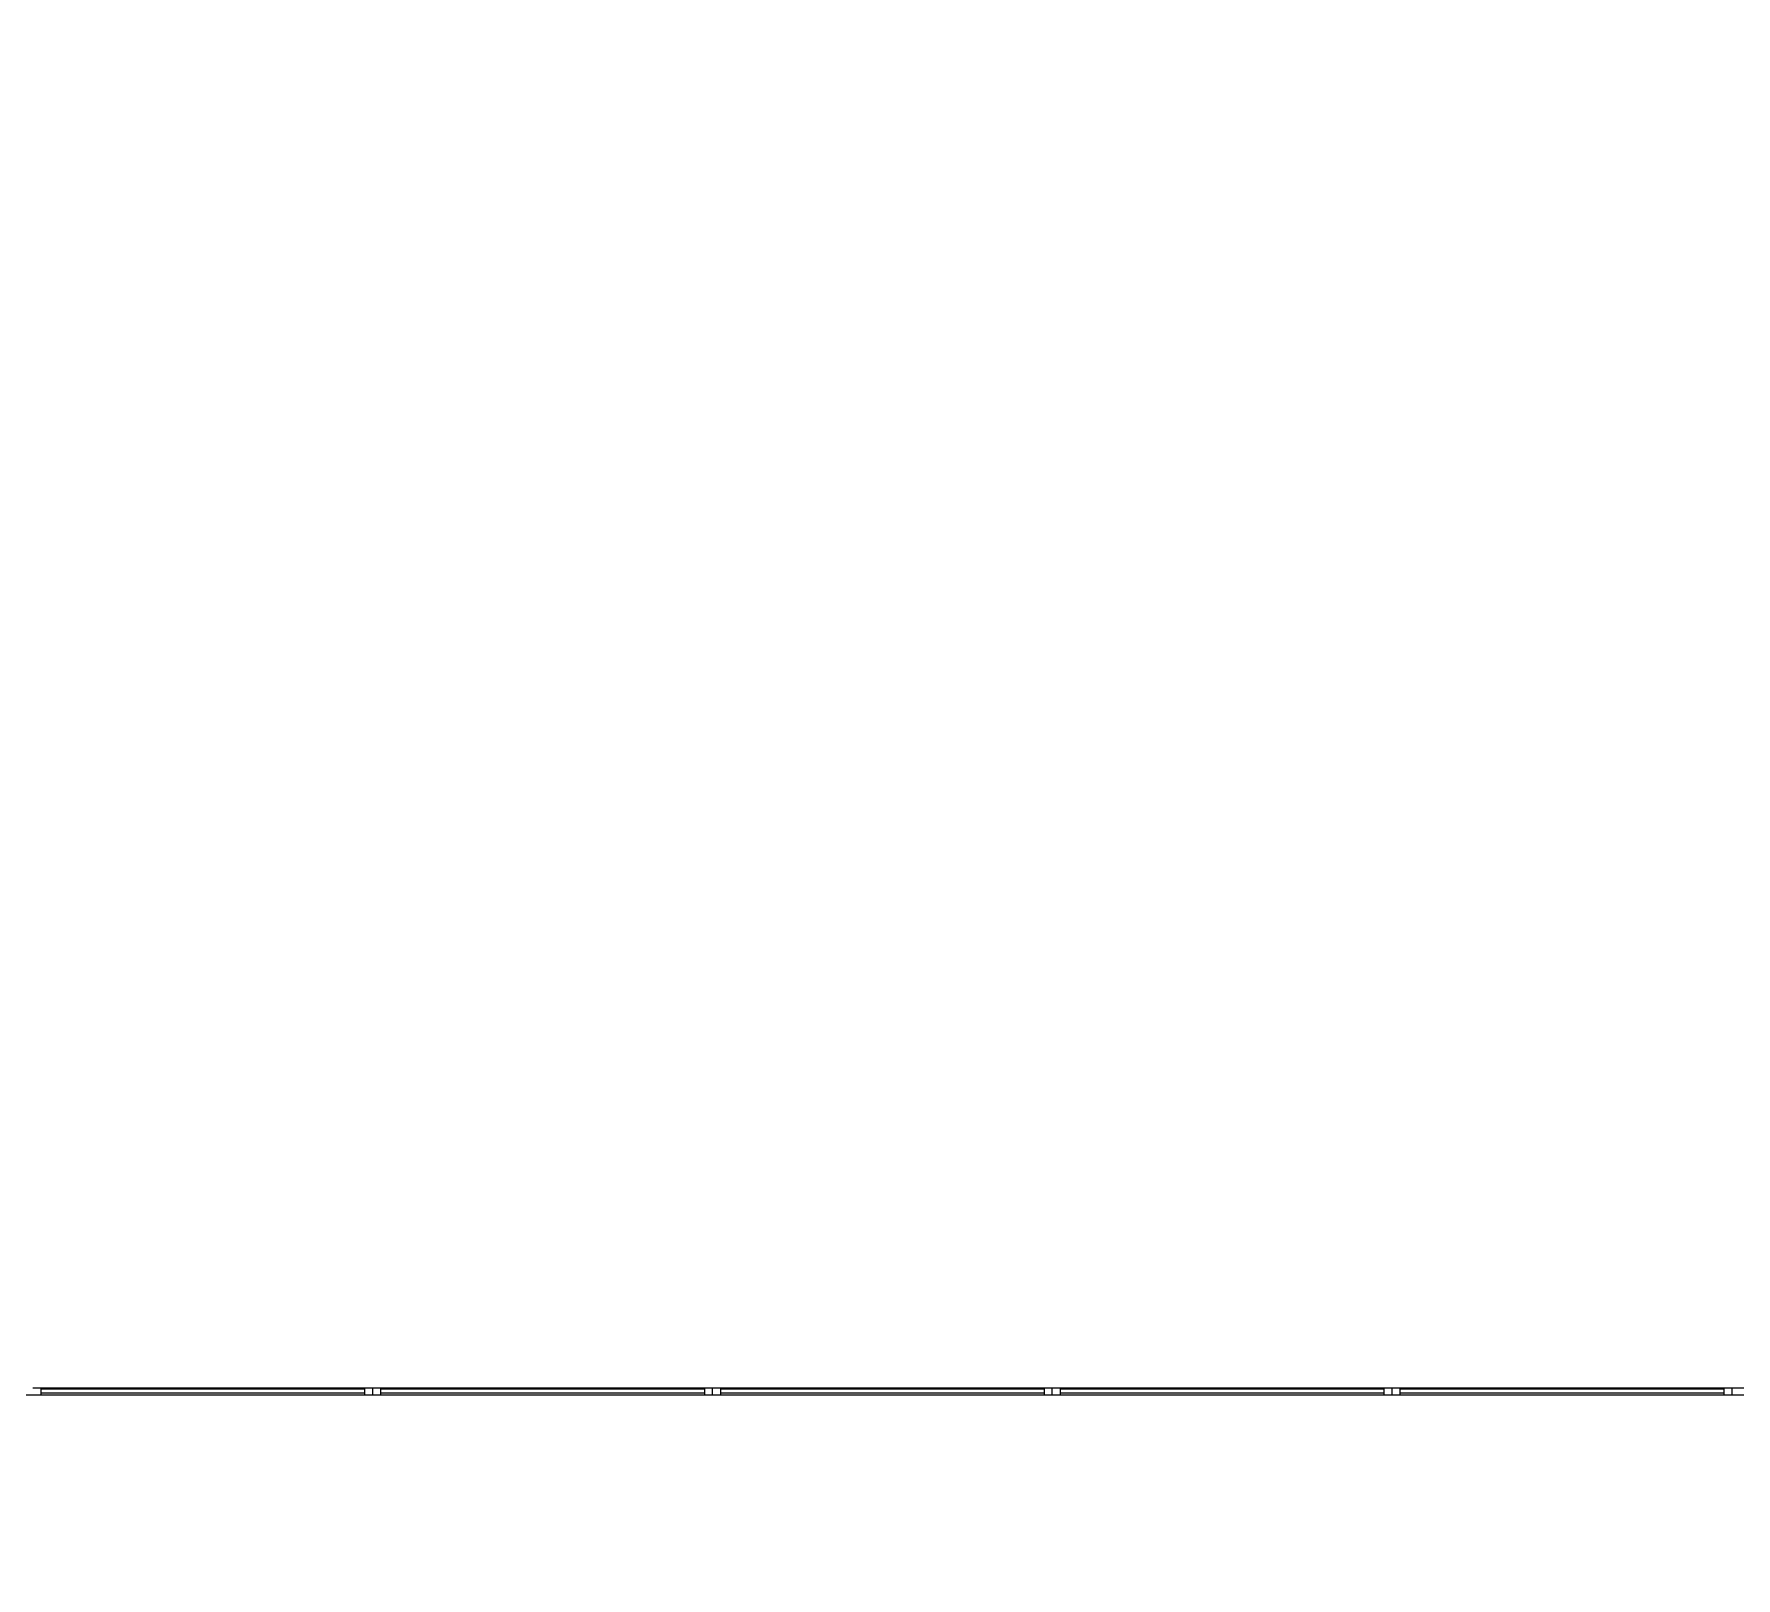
# Model space of a CAD drawing. Header units: metres. Extents: x -1783 to 21505, y -57 to 13660.
# Drawn here: x 12916 to 13416, y 7729 to 8183 of the extents above; entities that cross this region are included whole.
import ezdxf

# ---------------------------------------------------------------- set-up
doc = ezdxf.new("R2010")
doc.units = ezdxf.units.M
doc.header["$MEASUREMENT"] = 0
doc.layers.add('01_F1 FACHADA FRONTAL _1_LAJES.EST_Caneta_No__95', color=7, linetype='Continuous', lineweight=0, true_color=0xaeaeae)
doc.layers.add('01_F1 FACHADA FRONTAL _1_PAREDE CONSTRUIR_Caneta_No__241', color=7, linetype='Continuous', lineweight=13)
doc.layers.add('cotas', color=7, linetype='Continuous')

msp = doc.modelspace()

# ---------------------------------------------------------------- hatches: boundary and pattern name
at = {"layer": 'cotas'}
h = msp.add_hatch(color=7, dxfattribs=at)
h.dxf.hatch_style = 1
h.paths.add_polyline_path([(21504.961, 13659.963), (10304.961, 13659.963), (10304.961, 5739.963), (21504.961, 5739.963)])
h.paths.add_polyline_path([(10571.627, 13593.296), (21371.627, 13593.296), (21371.627, 5806.63), (10571.627, 5806.63)], flags=16)

# ---------------------------------------------------------------- linework, layer by layer
at = {"layer": '01_F1 FACHADA FRONTAL _1_LAJES.EST_Caneta_No__95', "color": 253, "linetype": 'Continuous', "lineweight": 0, "ltscale": 1000, "true_color": 0xaeaeae}
for p, q in [((13015.247, 7784.656), (12915.247, 7784.656)), ((12917.647, 7782.625), (12917.647, 7784.417)), ((12917.647, 7784.417), (13012.847, 7784.417)), ((13012.847, 7784.417), (13012.847, 7782.625)), ((13115.247, 7784.656), (13015.247, 7784.656)), ((13015.247, 7782.625), (13015.247, 7784.656)), ((13017.647, 7782.625), (13017.647, 7784.417)), ((13017.647, 7784.417), (13112.847, 7784.417)), ((13112.847, 7784.417), (13112.847, 7782.625)), ((13215.247, 7784.656), (13115.247, 7784.656)), ((13115.247, 7782.625), (13115.247, 7784.656)), ((13117.647, 7782.625), (13117.647, 7784.417)), ((13117.647, 7784.417), (13212.847, 7784.417)), ((13212.847, 7784.417), (13212.847, 7782.625)), ((13315.247, 7784.656), (13215.247, 7784.656)), ((13215.247, 7782.625), (13215.247, 7784.656)), ((13217.647, 7782.625), (13217.647, 7784.417)), ((13217.647, 7784.417), (13312.847, 7784.417)), ((13312.847, 7784.417), (13312.847, 7782.625)), ((13415.247, 7784.656), (13315.247, 7784.656)), ((13315.247, 7782.625), (13315.247, 7784.656)), ((13317.647, 7782.625), (13317.647, 7784.417)), ((13317.647, 7784.417), (13412.847, 7784.417)), ((13412.847, 7784.417), (13412.847, 7782.625)), ((13515.247, 7784.656), (13415.247, 7784.656)), ((13415.247, 7784.656), (13415.247, 7782.625)), ((13012.847, 7783.173), (12917.647, 7783.173)), ((13112.847, 7783.173), (13017.647, 7783.173)), ((13212.847, 7783.173), (13117.647, 7783.173)), ((13312.847, 7783.173), (13217.647, 7783.173)), ((13412.847, 7783.173), (13317.647, 7783.173))]:
    msp.add_line(p, q, dxfattribs=at)
at = {"layer": '01_F1 FACHADA FRONTAL _1_PAREDE CONSTRUIR_Caneta_No__241', "color": 7, "linetype": 'Continuous', "lineweight": 13, "ltscale": 1000}
msp.add_line((14321.764, 7782.625), (12074.764, 7782.625), dxfattribs=at)

doc.saveas('drawing.dxf')
